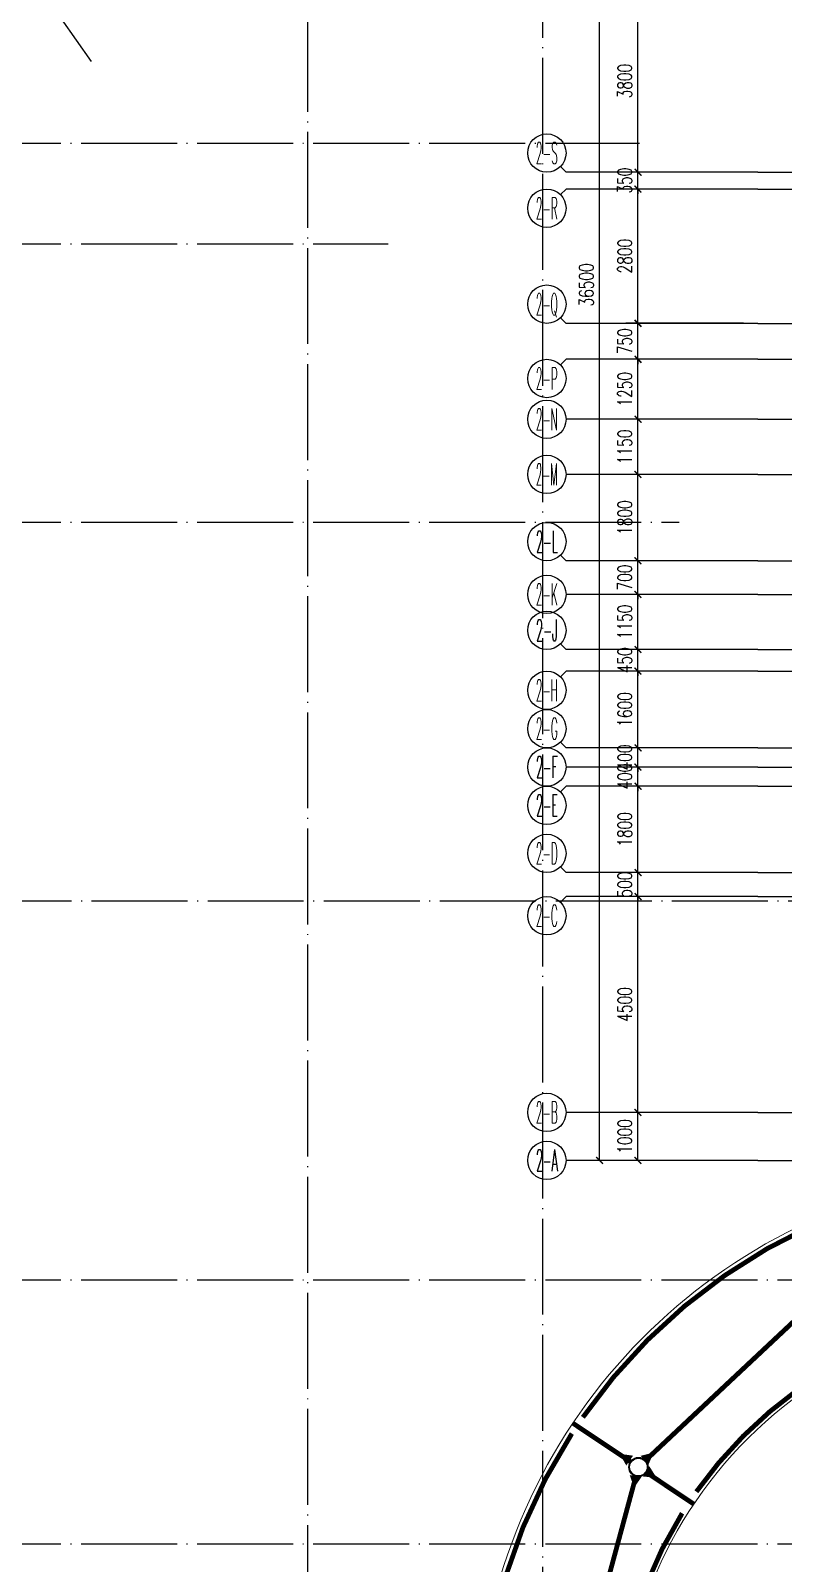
# Model space of a CAD drawing. Header units: millimetres. Extents: x 1089227 to 13101469, y 618865 to 10240562.
# Drawn here: x 3280706 to 3296400, y 4875354 to 4907305 of the extents above; entities that cross this region are included whole.
import ezdxf
from ezdxf.enums import TextEntityAlignment as Align

# ---------------------------------------------------------------- set-up
doc = ezdxf.new("R2010")
doc.units = ezdxf.units.MM
doc.header["$LTSCALE"] = 1000
doc.header["$PDMODE"] = 3
doc.header["$PDSIZE"] = 200
doc.linetypes.add('DOTE', pattern=[2.42, 2, -0.2, 0.02, -0.2])
doc.linetypes.add('HIDDEN', pattern=[0.375, 0.25, -0.125])
doc.layers.get('0').update_dxf_attribs({"linetype": 'CONTINUOUS'})
doc.layers.get('Defpoints').update_dxf_attribs({"linetype": 'CONTINUOUS'})
for name, color, linetype in [('AXIS', 3, 'CONTINUOUS'), ('AXIS_TEXT', 7, 'CONTINUOUS'), ('DOTE', 1, 'DOTE'), ('STPM_RBEAM_SIG', 2, 'CONTINUOUS'), ('STPM_RBEAM_THICK', 3, 'CONTINUOUS')]:
    doc.layers.add(name, color=color, linetype=linetype)
doc.layers.add('S-BEAM-DASH', color=4, linetype='HIDDEN', lineweight=0)
doc.styles.add('_TCH_AXIS', font='COMPLEX', dxfattribs={"bigfont": 'AllInOneBig.shx'})
doc.styles.add('_TCH_DIM_T3', font='SIMPLEX', dxfattribs={"width": 0.705882, "bigfont": 'AllInOneBig.shx'})
doc.styles.add('COMPLEX', font='COMPLEX', dxfattribs={"bigfont": 'AllInOneBig.shx'})
doc.dimstyles.new('_TCH_ARCH&&100', dxfattribs={"dimtxt": 297.5, "dimasz": 100, "dimexe": 250, "dimexo": 300, "dimgap": 126.25, "dimtad": 1, "dimdec": 0, "dimzin": 0, "dimdsep": 46, "dimtxsty": '_TCH_DIM_T3', "dimblk": 'ARCHTICK', "dimcen": 0.09, "dimclrt": 7, "dimazin": 2, "dimtfac": 1, "dimtdec": 0, "dimtix": 1, "dimtmove": 2, "dimatfit": 3, "dimfxl": 0, "dimtolj": 1, "dimtzin": 0, "dimarcsym": 0})

# ---------------------------------------------------------------- blocks, each defined once
blk = doc.blocks.new('_AXISO')
blk.add_circle((0, 0), 0.5)
at = {"layer": 'AXIS_TEXT', "style": 'COMPLEX', "width": 1.041667}
blk.add_attdef('A', text='', height=0.56, dxfattribs=at).set_placement((-0.25, -0.28), (0.25, -0.28), align=Align.FIT)
blk = doc.blocks.new('_ArchTick')
at = {"color": 0, "linetype": 'ByBlock', "const_width": 0.3}
blk.add_lwpolyline([(-0.71, -0.71), (0.71, 0.71)], dxfattribs=at)
blk = doc.blocks.new('*D222')
at = {"layer": 'AXIS', "color": 0, "lineweight": -2, "transparency": 16777216}
for p, q in [((-94459, 95042), (-97709, 95042)), ((-97459, 58542), (-97459, 95042)), ((-94459, 58542), (-97709, 58542))]:
    blk.add_line(p, q, dxfattribs=at)
at = {"layer": 'Defpoints', "color": 0, "transparency": 16777216}
for p in [(-97459, 95042), (-94159, 95042), (-94159, 58542)]:
    blk.add_point(p, dxfattribs=at)
at = {"layer": 'AXIS', "color": 0, "lineweight": -2, "transparency": 16777216, "xscale": 100, "yscale": 100, "zscale": 100}
for p, rotation in [((-97459, 95042), 90), ((-97459, 58542), 270)]:
    blk.add_blockref('_ArchTick', p, dxfattribs=dict(at, rotation=rotation))
at = {"layer": 'AXIS', "color": 7, "transparency": 16777216, "insert": (-97734, 76792), "char_height": 297.5, "attachment_point": 5, "rotation": 90, "style": '_TCH_DIM_T3'}
blk.add_mtext('\\A1;36500', dxfattribs=at)
blk = doc.blocks.new('*D223')
at = {"layer": 'AXIS', "color": 0, "lineweight": -2, "transparency": 16777216}
for p, q in [((-94459, 59542), (-96909, 59542)), ((-96659, 58542), (-96659, 59542)), ((-94459, 58542), (-96909, 58542))]:
    blk.add_line(p, q, dxfattribs=at)
at = {"layer": 'Defpoints', "color": 0, "transparency": 16777216}
for p in [(-96659, 59542), (-94159, 59542), (-94159, 58542)]:
    blk.add_point(p, dxfattribs=at)
at = {"layer": 'AXIS', "color": 0, "lineweight": -2, "transparency": 16777216, "xscale": 100, "yscale": 100, "zscale": 100}
for p, rotation in [((-96659, 59542), 90), ((-96659, 58542), 270)]:
    blk.add_blockref('_ArchTick', p, dxfattribs=dict(at, rotation=rotation))
at = {"layer": 'AXIS', "color": 7, "transparency": 16777216, "insert": (-96934, 59042), "char_height": 297.5, "attachment_point": 5, "rotation": 90, "style": '_TCH_DIM_T3'}
blk.add_mtext('\\A1;1000', dxfattribs=at)
blk = doc.blocks.new('*D224')
at = {"layer": 'AXIS', "color": 0, "lineweight": -2, "transparency": 16777216}
for p, q in [((-94459, 64042), (-96909, 64042)), ((-96659, 59542), (-96659, 64042)), ((-94459, 59542), (-96909, 59542))]:
    blk.add_line(p, q, dxfattribs=at)
at = {"layer": 'Defpoints', "color": 0, "transparency": 16777216}
for p in [(-96659, 64042), (-94159, 64042), (-94159, 59542)]:
    blk.add_point(p, dxfattribs=at)
at = {"layer": 'AXIS', "color": 0, "lineweight": -2, "transparency": 16777216, "xscale": 100, "yscale": 100, "zscale": 100}
for p, rotation in [((-96659, 64042), 90), ((-96659, 59542), 270)]:
    blk.add_blockref('_ArchTick', p, dxfattribs=dict(at, rotation=rotation))
at = {"layer": 'AXIS', "color": 7, "transparency": 16777216, "insert": (-96934, 61792), "char_height": 297.5, "attachment_point": 5, "rotation": 90, "style": '_TCH_DIM_T3'}
blk.add_mtext('\\A1;4500', dxfattribs=at)
blk = doc.blocks.new('*D225')
at = {"layer": 'AXIS', "color": 0, "lineweight": -2, "transparency": 16777216}
for p, q in [((-94459, 64542), (-96909, 64542)), ((-96659, 64542), (-96659, 64642)), ((-96659, 64042), (-96659, 64542)), ((-94459, 64042), (-96909, 64042)), ((-96659, 64042), (-96659, 63942))]:
    blk.add_line(p, q, dxfattribs=at)
at = {"layer": 'Defpoints', "color": 0, "transparency": 16777216}
for p in [(-96659, 64542), (-94159, 64542), (-94159, 64042)]:
    blk.add_point(p, dxfattribs=at)
at = {"layer": 'AXIS', "color": 0, "lineweight": -2, "transparency": 16777216, "xscale": 100, "yscale": 100, "zscale": 100}
for p, rotation in [((-96659, 64542), 270), ((-96659, 64042), 90)]:
    blk.add_blockref('_ArchTick', p, dxfattribs=dict(at, rotation=rotation))
at = {"layer": 'AXIS', "color": 7, "transparency": 16777216, "insert": (-96934, 64292), "char_height": 297.5, "attachment_point": 5, "rotation": 90, "style": '_TCH_DIM_T3'}
blk.add_mtext('\\A1;500', dxfattribs=at)
blk = doc.blocks.new('*D226')
at = {"layer": 'AXIS', "color": 0, "lineweight": -2, "transparency": 16777216}
for p, q in [((-94459, 66342), (-96909, 66342)), ((-96659, 64542), (-96659, 66342)), ((-94459, 64542), (-96909, 64542))]:
    blk.add_line(p, q, dxfattribs=at)
at = {"layer": 'Defpoints', "color": 0, "transparency": 16777216}
for p in [(-96659, 66342), (-94159, 66342), (-94159, 64542)]:
    blk.add_point(p, dxfattribs=at)
at = {"layer": 'AXIS', "color": 0, "lineweight": -2, "transparency": 16777216, "xscale": 100, "yscale": 100, "zscale": 100}
for p, rotation in [((-96659, 66342), 90), ((-96659, 64542), 270)]:
    blk.add_blockref('_ArchTick', p, dxfattribs=dict(at, rotation=rotation))
at = {"layer": 'AXIS', "color": 7, "transparency": 16777216, "insert": (-96934, 65442), "char_height": 297.5, "attachment_point": 5, "rotation": 90, "style": '_TCH_DIM_T3'}
blk.add_mtext('\\A1;1800', dxfattribs=at)
blk = doc.blocks.new('*D227')
at = {"layer": 'AXIS', "color": 0, "lineweight": -2, "transparency": 16777216}
for p, q in [((-96659, 66742), (-96659, 66842)), ((-94459, 66742), (-96909, 66742)), ((-96659, 66342), (-96659, 66742)), ((-94459, 66342), (-96909, 66342)), ((-96659, 66342), (-96659, 66242))]:
    blk.add_line(p, q, dxfattribs=at)
at = {"layer": 'Defpoints', "color": 0, "transparency": 16777216}
for p in [(-96659, 66742), (-94159, 66742), (-94159, 66342)]:
    blk.add_point(p, dxfattribs=at)
at = {"layer": 'AXIS', "color": 0, "lineweight": -2, "transparency": 16777216, "xscale": 100, "yscale": 100, "zscale": 100}
for p, rotation in [((-96659, 66742), 270), ((-96659, 66342), 90)]:
    blk.add_blockref('_ArchTick', p, dxfattribs=dict(at, rotation=rotation))
at = {"layer": 'AXIS', "color": 7, "transparency": 16777216, "insert": (-96934, 66542), "char_height": 297.5, "attachment_point": 5, "rotation": 90, "style": '_TCH_DIM_T3'}
blk.add_mtext('\\A1;400', dxfattribs=at)
blk = doc.blocks.new('*D228')
at = {"layer": 'AXIS', "color": 0, "lineweight": -2, "transparency": 16777216}
for p, q in [((-94459, 67142), (-96909, 67142)), ((-96659, 67142), (-96659, 67242)), ((-96659, 66742), (-96659, 67142)), ((-94459, 66742), (-96909, 66742)), ((-96659, 66742), (-96659, 66642))]:
    blk.add_line(p, q, dxfattribs=at)
at = {"layer": 'Defpoints', "color": 0, "transparency": 16777216}
for p in [(-96659, 67142), (-94159, 67142), (-94159, 66742)]:
    blk.add_point(p, dxfattribs=at)
at = {"layer": 'AXIS', "color": 0, "lineweight": -2, "transparency": 16777216, "xscale": 100, "yscale": 100, "zscale": 100}
for p, rotation in [((-96659, 67142), 270), ((-96659, 66742), 90)]:
    blk.add_blockref('_ArchTick', p, dxfattribs=dict(at, rotation=rotation))
at = {"layer": 'AXIS', "color": 7, "transparency": 16777216, "insert": (-96934, 66942), "char_height": 297.5, "attachment_point": 5, "rotation": 90, "style": '_TCH_DIM_T3'}
blk.add_mtext('\\A1;400', dxfattribs=at)
blk = doc.blocks.new('*D229')
at = {"layer": 'AXIS', "color": 0, "lineweight": -2, "transparency": 16777216}
for p, q in [((-94459, 68742), (-96909, 68742)), ((-96659, 67142), (-96659, 68742)), ((-94459, 67142), (-96909, 67142))]:
    blk.add_line(p, q, dxfattribs=at)
at = {"layer": 'Defpoints', "color": 0, "transparency": 16777216}
for p in [(-96659, 68742), (-94159, 68742), (-94159, 67142)]:
    blk.add_point(p, dxfattribs=at)
at = {"layer": 'AXIS', "color": 0, "lineweight": -2, "transparency": 16777216, "xscale": 100, "yscale": 100, "zscale": 100}
for p, rotation in [((-96659, 68742), 90), ((-96659, 67142), 270)]:
    blk.add_blockref('_ArchTick', p, dxfattribs=dict(at, rotation=rotation))
at = {"layer": 'AXIS', "color": 7, "transparency": 16777216, "insert": (-96934, 67942), "char_height": 297.5, "attachment_point": 5, "rotation": 90, "style": '_TCH_DIM_T3'}
blk.add_mtext('\\A1;1600', dxfattribs=at)
blk = doc.blocks.new('*D230')
at = {"layer": 'AXIS', "color": 0, "lineweight": -2, "transparency": 16777216}
for p, q in [((-94459, 69192), (-96909, 69192)), ((-96659, 69192), (-96659, 69292)), ((-96659, 68742), (-96659, 69192)), ((-94459, 68742), (-96909, 68742)), ((-96659, 68742), (-96659, 68642))]:
    blk.add_line(p, q, dxfattribs=at)
at = {"layer": 'Defpoints', "color": 0, "transparency": 16777216}
for p in [(-96659, 69192), (-94159, 69192), (-94159, 68742)]:
    blk.add_point(p, dxfattribs=at)
at = {"layer": 'AXIS', "color": 0, "lineweight": -2, "transparency": 16777216, "xscale": 100, "yscale": 100, "zscale": 100}
for p, rotation in [((-96659, 69192), 270), ((-96659, 68742), 90)]:
    blk.add_blockref('_ArchTick', p, dxfattribs=dict(at, rotation=rotation))
at = {"layer": 'AXIS', "color": 7, "transparency": 16777216, "insert": (-96934, 68967), "char_height": 297.5, "attachment_point": 5, "rotation": 90, "style": '_TCH_DIM_T3'}
blk.add_mtext('\\A1;450', dxfattribs=at)
blk = doc.blocks.new('*D231')
at = {"layer": 'AXIS', "color": 0, "lineweight": -2, "transparency": 16777216}
for p, q in [((-94459, 70342), (-96909, 70342)), ((-96659, 69192), (-96659, 70342)), ((-94459, 69192), (-96909, 69192))]:
    blk.add_line(p, q, dxfattribs=at)
at = {"layer": 'Defpoints', "color": 0, "transparency": 16777216}
for p in [(-96659, 70342), (-94159, 70342), (-94159, 69192)]:
    blk.add_point(p, dxfattribs=at)
at = {"layer": 'AXIS', "color": 0, "lineweight": -2, "transparency": 16777216, "xscale": 100, "yscale": 100, "zscale": 100}
for p, rotation in [((-96659, 70342), 90), ((-96659, 69192), 270)]:
    blk.add_blockref('_ArchTick', p, dxfattribs=dict(at, rotation=rotation))
at = {"layer": 'AXIS', "color": 7, "transparency": 16777216, "insert": (-96934, 69767), "char_height": 297.5, "attachment_point": 5, "rotation": 90, "style": '_TCH_DIM_T3'}
blk.add_mtext('\\A1;1150', dxfattribs=at)
blk = doc.blocks.new('*D232')
at = {"layer": 'AXIS', "color": 0, "lineweight": -2, "transparency": 16777216}
for p, q in [((-94459, 71042), (-96909, 71042)), ((-96659, 71042), (-96659, 71142)), ((-96659, 70342), (-96659, 71042)), ((-94459, 70342), (-96909, 70342)), ((-96659, 70342), (-96659, 70242))]:
    blk.add_line(p, q, dxfattribs=at)
at = {"layer": 'Defpoints', "color": 0, "transparency": 16777216}
for p in [(-96659, 71042), (-94159, 71042), (-94159, 70342)]:
    blk.add_point(p, dxfattribs=at)
at = {"layer": 'AXIS', "color": 0, "lineweight": -2, "transparency": 16777216, "xscale": 100, "yscale": 100, "zscale": 100}
for p, rotation in [((-96659, 71042), 270), ((-96659, 70342), 90)]:
    blk.add_blockref('_ArchTick', p, dxfattribs=dict(at, rotation=rotation))
at = {"layer": 'AXIS', "color": 7, "transparency": 16777216, "insert": (-96934, 70692), "char_height": 297.5, "attachment_point": 5, "rotation": 90, "style": '_TCH_DIM_T3'}
blk.add_mtext('\\A1;700', dxfattribs=at)
blk = doc.blocks.new('*D233')
at = {"layer": 'AXIS', "color": 0, "lineweight": -2, "transparency": 16777216}
for p, q in [((-94459, 72842), (-96909, 72842)), ((-96659, 71042), (-96659, 72842)), ((-94459, 71042), (-96909, 71042))]:
    blk.add_line(p, q, dxfattribs=at)
at = {"layer": 'Defpoints', "color": 0, "transparency": 16777216}
for p in [(-96659, 72842), (-94159, 72842), (-94159, 71042)]:
    blk.add_point(p, dxfattribs=at)
at = {"layer": 'AXIS', "color": 0, "lineweight": -2, "transparency": 16777216, "xscale": 100, "yscale": 100, "zscale": 100}
for p, rotation in [((-96659, 72842), 90), ((-96659, 71042), 270)]:
    blk.add_blockref('_ArchTick', p, dxfattribs=dict(at, rotation=rotation))
at = {"layer": 'AXIS', "color": 7, "transparency": 16777216, "insert": (-96934, 71942), "char_height": 297.5, "attachment_point": 5, "rotation": 90, "style": '_TCH_DIM_T3'}
blk.add_mtext('\\A1;1800', dxfattribs=at)
blk = doc.blocks.new('*D234')
at = {"layer": 'AXIS', "color": 0, "lineweight": -2, "transparency": 16777216}
for p, q in [((-94459, 73992), (-96909, 73992)), ((-96659, 72842), (-96659, 73992)), ((-94459, 72842), (-96909, 72842))]:
    blk.add_line(p, q, dxfattribs=at)
at = {"layer": 'Defpoints', "color": 0, "transparency": 16777216}
for p in [(-96659, 73992), (-94159, 73992), (-94159, 72842)]:
    blk.add_point(p, dxfattribs=at)
at = {"layer": 'AXIS', "color": 0, "lineweight": -2, "transparency": 16777216, "xscale": 100, "yscale": 100, "zscale": 100}
for p, rotation in [((-96659, 73992), 90), ((-96659, 72842), 270)]:
    blk.add_blockref('_ArchTick', p, dxfattribs=dict(at, rotation=rotation))
at = {"layer": 'AXIS', "color": 7, "transparency": 16777216, "insert": (-96934, 73417), "char_height": 297.5, "attachment_point": 5, "rotation": 90, "style": '_TCH_DIM_T3'}
blk.add_mtext('\\A1;1150', dxfattribs=at)
blk = doc.blocks.new('*D235')
at = {"layer": 'AXIS', "color": 0, "lineweight": -2, "transparency": 16777216}
for p, q in [((-94459, 75242), (-96909, 75242)), ((-96659, 73992), (-96659, 75242)), ((-94459, 73992), (-96909, 73992))]:
    blk.add_line(p, q, dxfattribs=at)
at = {"layer": 'Defpoints', "color": 0, "transparency": 16777216}
for p in [(-96659, 75242), (-94159, 75242), (-94159, 73992)]:
    blk.add_point(p, dxfattribs=at)
at = {"layer": 'AXIS', "color": 0, "lineweight": -2, "transparency": 16777216, "xscale": 100, "yscale": 100, "zscale": 100}
for p, rotation in [((-96659, 75242), 90), ((-96659, 73992), 270)]:
    blk.add_blockref('_ArchTick', p, dxfattribs=dict(at, rotation=rotation))
at = {"layer": 'AXIS', "color": 7, "transparency": 16777216, "insert": (-96934, 74617), "char_height": 297.5, "attachment_point": 5, "rotation": 90, "style": '_TCH_DIM_T3'}
blk.add_mtext('\\A1;1250', dxfattribs=at)
blk = doc.blocks.new('*D236')
at = {"layer": 'AXIS', "color": 0, "lineweight": -2, "transparency": 16777216}
for p, q in [((-96659, 75992), (-96659, 76092)), ((-94459, 75992), (-96909, 75992)), ((-96659, 75242), (-96659, 75992)), ((-94459, 75242), (-96909, 75242)), ((-96659, 75242), (-96659, 75142))]:
    blk.add_line(p, q, dxfattribs=at)
at = {"layer": 'Defpoints', "color": 0, "transparency": 16777216}
for p in [(-96659, 75992), (-94159, 75992), (-94159, 75242)]:
    blk.add_point(p, dxfattribs=at)
at = {"layer": 'AXIS', "color": 0, "lineweight": -2, "transparency": 16777216, "xscale": 100, "yscale": 100, "zscale": 100}
for p, rotation in [((-96659, 75992), 270), ((-96659, 75242), 90)]:
    blk.add_blockref('_ArchTick', p, dxfattribs=dict(at, rotation=rotation))
at = {"layer": 'AXIS', "color": 7, "transparency": 16777216, "insert": (-96934, 75617), "char_height": 297.5, "attachment_point": 5, "rotation": 90, "style": '_TCH_DIM_T3'}
blk.add_mtext('\\A1;750', dxfattribs=at)
blk = doc.blocks.new('*D237')
at = {"layer": 'AXIS', "color": 0, "lineweight": -2, "transparency": 16777216}
for p, q in [((-94459, 78792), (-96909, 78792)), ((-96659, 75992), (-96659, 78792)), ((-94459, 75992), (-96909, 75992))]:
    blk.add_line(p, q, dxfattribs=at)
at = {"layer": 'Defpoints', "color": 0, "transparency": 16777216}
for p in [(-96659, 78792), (-94159, 78792), (-94159, 75992)]:
    blk.add_point(p, dxfattribs=at)
at = {"layer": 'AXIS', "color": 0, "lineweight": -2, "transparency": 16777216, "xscale": 100, "yscale": 100, "zscale": 100}
for p, rotation in [((-96659, 78792), 90), ((-96659, 75992), 270)]:
    blk.add_blockref('_ArchTick', p, dxfattribs=dict(at, rotation=rotation))
at = {"layer": 'AXIS', "color": 7, "transparency": 16777216, "insert": (-96934, 77392), "char_height": 297.5, "attachment_point": 5, "rotation": 90, "style": '_TCH_DIM_T3'}
blk.add_mtext('\\A1;2800', dxfattribs=at)
blk = doc.blocks.new('*D238')
at = {"layer": 'AXIS', "color": 0, "lineweight": -2, "transparency": 16777216}
for p, q in [((-96659, 79142), (-96659, 79242)), ((-94459, 79142), (-96909, 79142)), ((-96659, 78792), (-96659, 79142)), ((-94459, 78792), (-96909, 78792)), ((-96659, 78792), (-96659, 78692))]:
    blk.add_line(p, q, dxfattribs=at)
at = {"layer": 'Defpoints', "color": 0, "transparency": 16777216}
for p in [(-96659, 79142), (-94159, 79142), (-94159, 78792)]:
    blk.add_point(p, dxfattribs=at)
at = {"layer": 'AXIS', "color": 0, "lineweight": -2, "transparency": 16777216, "xscale": 100, "yscale": 100, "zscale": 100}
for p, rotation in [((-96659, 79142), 270), ((-96659, 78792), 90)]:
    blk.add_blockref('_ArchTick', p, dxfattribs=dict(at, rotation=rotation))
at = {"layer": 'AXIS', "color": 7, "transparency": 16777216, "insert": (-96934, 78967), "char_height": 297.5, "attachment_point": 5, "rotation": 90, "style": '_TCH_DIM_T3'}
blk.add_mtext('\\A1;350', dxfattribs=at)
blk = doc.blocks.new('*D239')
at = {"layer": 'AXIS', "color": 0, "lineweight": -2, "transparency": 16777216}
for p, q in [((-94459, 82942), (-96909, 82942)), ((-96659, 79142), (-96659, 82942)), ((-94459, 79142), (-96909, 79142))]:
    blk.add_line(p, q, dxfattribs=at)
at = {"layer": 'Defpoints', "color": 0, "transparency": 16777216}
for p in [(-96659, 82942), (-94159, 82942), (-94159, 79142)]:
    blk.add_point(p, dxfattribs=at)
at = {"layer": 'AXIS', "color": 0, "lineweight": -2, "transparency": 16777216, "xscale": 100, "yscale": 100, "zscale": 100}
for p, rotation in [((-96659, 82942), 90), ((-96659, 79142), 270)]:
    blk.add_blockref('_ArchTick', p, dxfattribs=dict(at, rotation=rotation))
at = {"layer": 'AXIS', "color": 7, "transparency": 16777216, "insert": (-96934, 81042), "char_height": 297.5, "attachment_point": 5, "rotation": 90, "style": '_TCH_DIM_T3'}
blk.add_mtext('\\A1;3800', dxfattribs=at)
blk = doc.blocks.new('裙房轴网260428')
at = {"layer": 'DOTE', "color": 16, "linetype": 'DOTE'}
for p, q in [((-108056.6, 81450.5), (-113391.6, 89068.2)), ((-98650, 86366.9), (-98650, -1000)), ((-103550, 84821.6), (-103550, -1000)), ((-110690, 79750), (-96629.3, 79750)), ((-110690, 77650), (-101870.1, 77650)), ((-110690, 71850), (-95801.2, 71850)), ((-120150, 63950), (-1866, 63950)), ((-110690, 56050), (-1866, 56050)), ((-110690, 50550), (-1866, 50550))]:
    blk.add_line(p, q, dxfattribs=at)
blk = doc.blocks.new('2FJGBZ')
at = {"color": 2, "linetype": 'ByBlock'}
for radius in [200, 184]:
    blk.add_circle((88163, 104843), radius, dxfattribs=at)
at = {"layer": 'S-BEAM-DASH', "linetype": 'Continuous'}
blk.add_lwpolyline([(83971, 96624), (84491, 97283, 0.186086), (84810, 98313, -0.067121), (85020, 101494, -0.356749), (96709, 111051, -0.388173), (98113, 110043), (98113, 109042, -0.426201), (97073, 108043), (95823, 108011, 0.461099), (88114, 96713), (92453, 92353, -0.428316), (92395, 90182), (91336, 89221), (83971, 96624)], format="xyb", dxfattribs=at)
at = {"layer": 'STPM_RBEAM_SIG'}
for points in [[(87981, 104977, 250, 0, 0), (87775, 105118, 250, 0, 0)], [(88289, 104982, 250, 0, 0), (88480, 105143, 250, 0, 0)], [(88327, 104752, 250, 0, 0), (88540, 104621, 250, 0, 0)], [(88107, 104658, 250, 0, 0), (88072, 104411, 250, 0, 0)]]:
    blk.add_lwpolyline(points, format="xyseb", dxfattribs=at)
at = {"layer": 'STPM_RBEAM_THICK', "const_width": 100}
for points in [[(87005, 105880, -0.156782), (92753, 110270, -0.161602)], [(92802, 107241, 0.125524), (89371, 104329)], [(84881, 97895, 0.066942), (84909, 98320, -0.067121), (85118, 101474, -0.093632), (86775, 105541, -0.097736)], [(89075, 103880, 0.191071), (87876, 97284)]]:
    blk.add_lwpolyline(points, format="xyb", dxfattribs=at)
for points in [[(88309, 104980), (92817, 109207)], [(87997, 104955), (86797, 105757)], [(86215, 97636), (88111, 104650)], [(89317, 104071), (88329, 104732)]]:
    blk.add_lwpolyline(points, dxfattribs=at)
blk = doc.blocks.new('塔楼轴网260428')
at = {"layer": 'AXIS'}
for p, q in [((-98276.2, 79258.9), (-98159, 79141.7)), ((-94159, 79141.7), (-98159, 79141.7)), ((-98276.2, 78674.6), (-98159, 78791.7)), ((-94159, 78791.7), (-98159, 78791.7)), ((-98276.2, 76108.9), (-98159, 75991.7)), ((-94159, 75991.7), (-98159, 75991.7)), ((-98276.2, 75124.6), (-98159, 75241.7)), ((-94159, 75241.7), (-98159, 75241.7)), ((-94159, 73991.7), (-98159, 73991.7)), ((-94159, 72841.7), (-98159, 72841.7)), ((-98276.2, 71158.9), (-98159, 71041.7)), ((-94159, 71041.7), (-98159, 71041.7)), ((-94159, 70341.7), (-98159, 70341.7)), ((-98276.2, 69308.9), (-98159, 69191.7)), ((-94159, 69191.7), (-98159, 69191.7)), ((-98276.2, 68624.6), (-98159, 68741.7)), ((-94159, 68741.7), (-98159, 68741.7)), ((-98276.2, 67258.9), (-98159, 67141.7)), ((-94159, 67141.7), (-98159, 67141.7)), ((-94159, 66741.7), (-98159, 66741.7)), ((-98276.2, 66224.6), (-98159, 66341.7)), ((-94159, 66341.7), (-98159, 66341.7)), ((-98276.2, 64658.9), (-98159, 64541.7)), ((-94159, 64541.7), (-98159, 64541.7)), ((-98276.2, 63924.6), (-98159, 64041.7)), ((-94159, 64041.7), (-98159, 64041.7)), ((-94159, 59541.7), (-98159, 59541.7)), ((-94159, 58541.7), (-98159, 58541.7))]:
    blk.add_line(p, q, dxfattribs=at)
at = {"layer": 'DOTE', "color": 14}
for p, q in [((-94159, 79141.7), (-60825.5, 79141.7)), ((-94159, 78791.7), (-60825.5, 78791.7)), ((-94159, 75991.7), (-60825.5, 75991.7)), ((-94159, 75241.7), (-60825.5, 75241.7)), ((-94159, 73991.7), (-60825.5, 73991.7)), ((-94159, 72841.7), (-60825.5, 72841.7)), ((-94159, 71041.7), (-60825.5, 71041.7)), ((-94159, 70341.7), (-60825.5, 70341.7)), ((-94159, 69191.7), (-60825.5, 69191.7)), ((-94159, 68741.7), (-60825.5, 68741.7)), ((-94159, 67141.7), (-60825.5, 67141.7)), ((-94159, 66741.7), (-60825.5, 66741.7)), ((-94159, 66341.7), (-60825.5, 66341.7)), ((-94159, 64541.7), (-60825.5, 64541.7)), ((-94159, 64041.7), (-60825.5, 64041.7)), ((-94159, 59541.7), (-60825.5, 59541.7)), ((-94159, 58541.7), (-60825.5, 58541.7))]:
    blk.add_line(p, q, dxfattribs=at)
at = {"layer": 'AXIS'}
ref = blk.add_blockref('_AXISO', (-98559, 79541.7), dxfattribs=dict(at, xscale=800, yscale=800, zscale=800))
ref.add_attrib('A', '2-S', dxfattribs={"layer": 'AXIS_TEXT', "height": 452.55, "style": '_TCH_AXIS', "width": 0.35}).set_placement((-98785.3, 79315.4), (-98332.7, 79315.4), align=Align.FIT)
ref = blk.add_blockref('_AXISO', (-98559, 78391.7), dxfattribs=dict(at, xscale=800, yscale=800, zscale=800))
ref.add_attrib('A', '2-R', dxfattribs={"layer": 'AXIS_TEXT', "height": 452.55, "style": '_TCH_AXIS', "width": 0.328125}).set_placement((-98785.3, 78165.4), (-98332.7, 78165.4), align=Align.FIT)
ref = blk.add_blockref('_AXISO', (-98559, 76391.7), dxfattribs=dict(at, xscale=800, yscale=800, zscale=800))
ref.add_attrib('A', '2-Q', dxfattribs={"layer": 'AXIS_TEXT', "height": 452.55, "style": '_TCH_AXIS', "width": 0.33871}).set_placement((-98785.3, 76165.4), (-98332.7, 76165.4), align=Align.FIT)
ref = blk.add_blockref('_AXISO', (-98559, 74841.7), dxfattribs=dict(at, xscale=800, yscale=800, zscale=800))
ref.add_attrib('A', '2-P', dxfattribs={"layer": 'AXIS_TEXT', "height": 452.55, "style": '_TCH_AXIS', "width": 0.333333}).set_placement((-98785.3, 74615.4), (-98332.7, 74615.4), align=Align.FIT)
ref = blk.add_blockref('_AXISO', (-98559, 73991.7), dxfattribs=dict(at, xscale=800, yscale=800, zscale=800))
ref.add_attrib('A', '2-N', dxfattribs={"layer": 'AXIS_TEXT', "height": 452.55, "style": '_TCH_AXIS', "width": 0.323077}).set_placement((-98785.3, 73765.4), (-98332.7, 73765.4), align=Align.FIT)
ref = blk.add_blockref('_AXISO', (-98559, 72841.7), dxfattribs=dict(at, xscale=800, yscale=800, zscale=800))
ref.add_attrib('A', '2-M', dxfattribs={"layer": 'AXIS_TEXT', "height": 452.55, "style": '_TCH_AXIS', "width": 0.313433}).set_placement((-98785.3, 72615.4), (-98332.7, 72615.4), align=Align.FIT)
ref = blk.add_blockref('_AXISO', (-98559, 71441.7), dxfattribs=dict(at, xscale=800, yscale=800, zscale=800))
ref.add_attrib('A', '2-L', dxfattribs={"layer": 'AXIS_TEXT', "height": 452.55, "style": '_TCH_AXIS', "width": 0.344262}).set_placement((-98785.3, 71215.4), (-98332.7, 71215.4), align=Align.FIT)
ref = blk.add_blockref('_AXISO', (-98559, 70341.7), dxfattribs=dict(at, xscale=800, yscale=800, zscale=800))
ref.add_attrib('A', '2-K', dxfattribs={"layer": 'AXIS_TEXT', "height": 452.55, "style": '_TCH_AXIS', "width": 0.323077}).set_placement((-98785.3, 70115.4), (-98332.7, 70115.4), align=Align.FIT)
ref = blk.add_blockref('_AXISO', (-98559, 69591.7), dxfattribs=dict(at, xscale=800, yscale=800, zscale=800))
ref.add_attrib('A', '2-J', dxfattribs={"layer": 'AXIS_TEXT', "height": 452.55, "style": '_TCH_AXIS', "width": 0.368421}).set_placement((-98785.3, 69365.4), (-98332.7, 69365.4), align=Align.FIT)
ref = blk.add_blockref('_AXISO', (-98559, 68341.7), dxfattribs=dict(at, xscale=800, yscale=800, zscale=800))
ref.add_attrib('A', '2-H', dxfattribs={"layer": 'AXIS_TEXT', "height": 452.55, "style": '_TCH_AXIS', "width": 0.318182}).set_placement((-98785.3, 68115.4), (-98332.7, 68115.4), align=Align.FIT)
ref = blk.add_blockref('_AXISO', (-98559, 67541.7), dxfattribs=dict(at, xscale=800, yscale=800, zscale=800))
ref.add_attrib('A', '2-G', dxfattribs={"layer": 'AXIS_TEXT', "height": 452.55, "style": '_TCH_AXIS', "width": 0.328125}).set_placement((-98785.3, 67315.4), (-98332.7, 67315.4), align=Align.FIT)
ref = blk.add_blockref('_AXISO', (-98559, 66741.7), dxfattribs=dict(at, xscale=800, yscale=800, zscale=800))
ref.add_attrib('A', '2-F', dxfattribs={"layer": 'AXIS_TEXT', "height": 452.55, "style": '_TCH_AXIS', "width": 0.33871}).set_placement((-98785.3, 66515.4), (-98332.7, 66515.4), align=Align.FIT)
ref = blk.add_blockref('_AXISO', (-98559, 65941.7), dxfattribs=dict(at, xscale=800, yscale=800, zscale=800))
ref.add_attrib('A', '2-E', dxfattribs={"layer": 'AXIS_TEXT', "height": 452.55, "style": '_TCH_AXIS', "width": 0.33871}).set_placement((-98785.3, 65715.4), (-98332.7, 65715.4), align=Align.FIT)
ref = blk.add_blockref('_AXISO', (-98559, 64941.7), dxfattribs=dict(at, xscale=800, yscale=800, zscale=800))
ref.add_attrib('A', '2-D', dxfattribs={"layer": 'AXIS_TEXT', "height": 452.55, "style": '_TCH_AXIS', "width": 0.333333}).set_placement((-98785.3, 64715.4), (-98332.7, 64715.4), align=Align.FIT)
ref = blk.add_blockref('_AXISO', (-98559, 63641.7), dxfattribs=dict(at, xscale=800, yscale=800, zscale=800))
ref.add_attrib('A', '2-C', dxfattribs={"layer": 'AXIS_TEXT', "height": 452.55, "style": '_TCH_AXIS', "width": 0.344262}).set_placement((-98785.3, 63415.4), (-98332.7, 63415.4), align=Align.FIT)
ref = blk.add_blockref('_AXISO', (-98559, 59541.7), dxfattribs=dict(at, xscale=800, yscale=800, zscale=800))
ref.add_attrib('A', '2-B', dxfattribs={"layer": 'AXIS_TEXT', "height": 452.55, "style": '_TCH_AXIS', "width": 0.333333}).set_placement((-98785.3, 59315.4), (-98332.7, 59315.4), align=Align.FIT)
ref = blk.add_blockref('_AXISO', (-98559, 58541.7), dxfattribs=dict(at, xscale=800, yscale=800, zscale=800))
ref.add_attrib('A', '2-A', dxfattribs={"layer": 'AXIS_TEXT', "height": 452.55, "style": '_TCH_AXIS', "width": 0.328125}).set_placement((-98785.3, 58315.4), (-98332.7, 58315.4), align=Align.FIT)
for p1, p2, distance, picture, middle in [((-94159, 58541.7), (-94159, 95041.7), 3300, '*D222', (-97734, 76791.7)), ((-94159, 79141.7), (-94159, 82941.7), 2500, '*D239', (-96934, 81041.7)), ((-94159, 78791.7), (-94159, 79141.7), 2500, '*D238', (-96934, 78966.7)), ((-94159, 75991.7), (-94159, 78791.7), 2500, '*D237', (-96934, 77391.7)), ((-94159, 75241.7), (-94159, 75991.7), 2500, '*D236', (-96934, 75616.7)), ((-94159, 73991.7), (-94159, 75241.7), 2500, '*D235', (-96934, 74616.7)), ((-94159, 72841.7), (-94159, 73991.7), 2500, '*D234', (-96934, 73416.7)), ((-94159, 71041.7), (-94159, 72841.7), 2500, '*D233', (-96934, 71941.7)), ((-94159, 70341.7), (-94159, 71041.7), 2500, '*D232', (-96934, 70691.7)), ((-94159, 69191.7), (-94159, 70341.7), 2500, '*D231', (-96934, 69766.7)), ((-94159, 68741.7), (-94159, 69191.7), 2500, '*D230', (-96934, 68966.7)), ((-94159, 67141.7), (-94159, 68741.7), 2500, '*D229', (-96934, 67941.7)), ((-94159, 66741.7), (-94159, 67141.7), 2500, '*D228', (-96934, 66941.7)), ((-94159, 66341.7), (-94159, 66741.7), 2500, '*D227', (-96934, 66541.7)), ((-94159, 64541.7), (-94159, 66341.7), 2500, '*D226', (-96934, 65441.7)), ((-94159, 64041.7), (-94159, 64541.7), 2500, '*D225', (-96934, 64291.7)), ((-94159, 59541.7), (-94159, 64041.7), 2500, '*D224', (-96934, 61791.7)), ((-94159, 58541.7), (-94159, 59541.7), 2500, '*D223', (-96934, 59041.7))]:
    dim = blk.add_aligned_dim(p1=p1, p2=p2, distance=distance, dimstyle='_TCH_ARCH&&100', dxfattribs=at)
    dim.commit()
    dim.dimension.update_dxf_attribs({"geometry": picture, "text_midpoint": middle})
blk = doc.blocks.new('04地块地下轴网260428')
for name in ['裙房轴网260428', '塔楼轴网260428']:
    blk.add_blockref(name, (0, 0))

msp = doc.modelspace()

# ---------------------------------------------------------------- block references
for name, p in [('2FJGBZ', (3205215.02, 4772518.421)), ('04地块地下轴网260428', (3390028.145, 4825211.796))]:
    msp.add_blockref(name, p)

doc.saveas('drawing.dxf')
